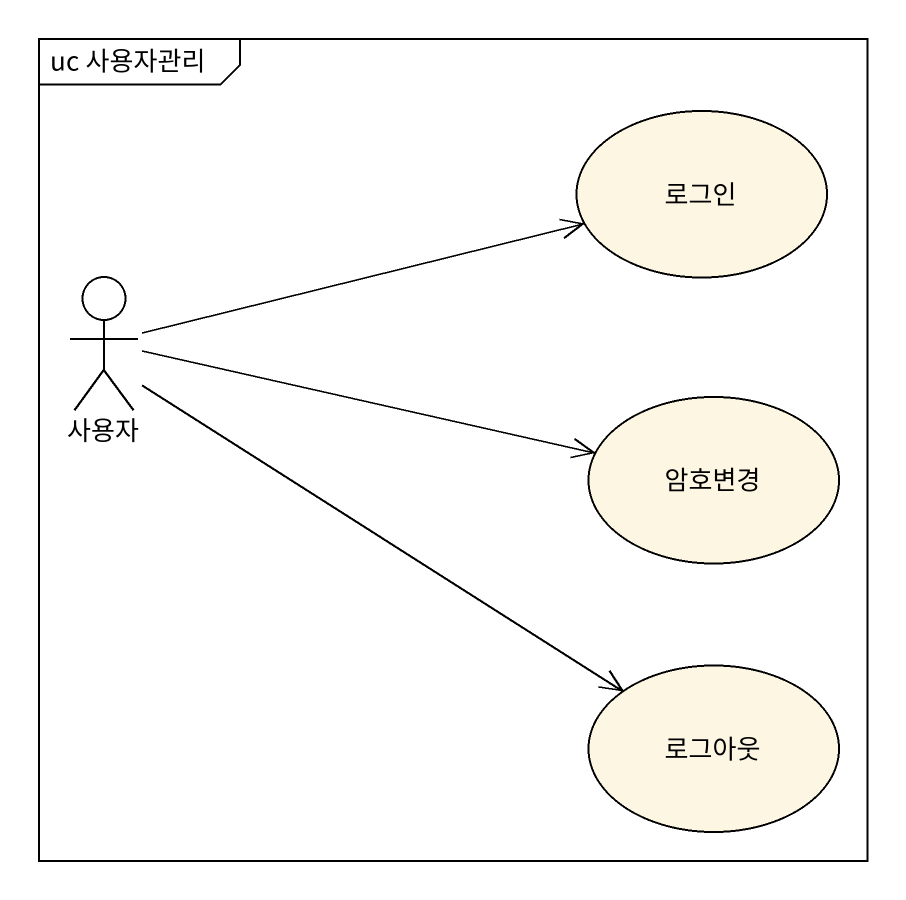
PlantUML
@startuml
mainframe uc 사용자관리
usecase 로그인
actor 사용자
usecase 암호변경
usecase 로그아웃
사용자 -right-> 로그인
사용자 -right-> 암호변경
사용자 -right-> 로그아웃
@enduml
